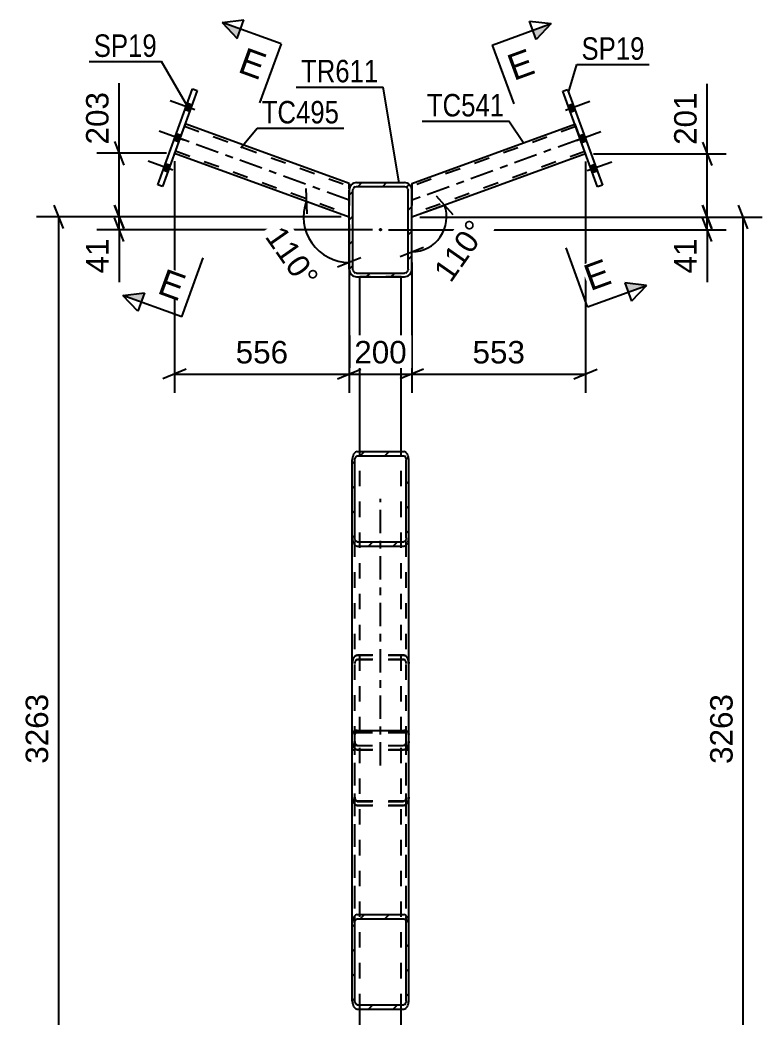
# Model space of a CAD drawing. Header units: millimetres. Extents: x -90 to 1099, y -612 to 229.
# Drawn here: x 244.2 to 338.8, y -531.8 to -404.8 of the extents above; entities that cross this region are included whole.
import ezdxf

# ---------------------------------------------------------------- set-up
doc = ezdxf.new("R2010")
doc.units = ezdxf.units.MM
doc.linetypes.add('DXK_LINE_DOT2', pattern=[3.9198, 1.9599, -1.9599])
doc.linetypes.add('DXK_LINE_DOT3', pattern=[5.9187, 2.979, -0.9799, 0.9799, -0.9799])
doc.styles.add('Arial', font='ARIAL.TTF', dxfattribs={"height": 0.2})
doc.styles.add('Arial Narrow', font='ARIALN.TTF', dxfattribs={"height": 0.2})

# ---------------------------------------------------------------- blocks, each defined once
blk = doc.blocks.new('Bolt-761555022-3385 - 3379')
at = {"linetype": 'Continuous'}
for points in [[(315, -416.27), (314.7, -415.45), (314.1, -415.66), (314.4, -416.49)], [(315, -416.27), (314.7, -415.45), (314.1, -415.66), (314.4, -416.49)], [(315, -416.27), (314.7, -415.45), (314.1, -415.66), (314.4, -416.49)], [(316.41, -420.14), (316.11, -419.32), (315.51, -419.54), (315.81, -420.36)], [(316.41, -420.14), (316.11, -419.32), (315.51, -419.54), (315.81, -420.36)], [(317.8, -423.98), (317.5, -423.15), (316.9, -423.37), (317.2, -424.2)], [(317.8, -423.98), (317.5, -423.15), (316.9, -423.37), (317.2, -424.2)], [(317.8, -423.98), (317.5, -423.15), (316.9, -423.37), (317.2, -424.2)]]:
    blk.add_hatch(color=1, dxfattribs=at).paths.add_polyline_path(points)
at = {"color": 1, "linetype": 'Continuous'}
for p, q in [((313.76, -416.26), (316.88, -415.12)), ((313.76, -416.26), (316.88, -415.12)), ((313.76, -416.26), (316.88, -415.12)), ((314.1, -415.66), (314.7, -415.45)), ((314.1, -415.66), (314.7, -415.45)), ((314.1, -415.66), (314.7, -415.45)), ((314.4, -416.49), (315, -416.27)), ((314.4, -416.49), (315, -416.27)), ((314.4, -416.49), (315, -416.27)), ((315.17, -420.13), (318.29, -418.99)), ((315.17, -420.13), (318.29, -418.99)), ((315.51, -419.54), (316.11, -419.32)), ((315.51, -419.54), (316.11, -419.32)), ((315.81, -420.36), (316.41, -420.14)), ((315.81, -420.36), (316.41, -420.14)), ((316.56, -423.96), (319.68, -422.83)), ((316.56, -423.96), (319.68, -422.83)), ((316.56, -423.96), (319.68, -422.83)), ((316.9, -423.37), (317.5, -423.15)), ((316.9, -423.37), (317.5, -423.15)), ((316.9, -423.37), (317.5, -423.15)), ((317.2, -424.2), (317.8, -423.98)), ((317.2, -424.2), (317.8, -423.98)), ((317.2, -424.2), (317.8, -423.98))]:
    blk.add_line(p, q, dxfattribs=at)
blk = doc.blocks.new('Part-761555022-3407 - 3379')
at = {"linetype": 'Continuous'}
h = blk.add_hatch(dxfattribs=at)
h.set_pattern_fill('', scale=0.7, style=0, pattern_type=0)
h.set_pattern_definition([(45, (286.2002, -436.5324), (-1.57154, 1.57154), [])])
h.paths.add_polyline_path([(286.2, -426.45), (286.2, -436.53), (286.27, -436.9), (286.48, -437.21), (286.79, -437.42), (287.16, -437.49), (293.24, -437.49), (293.61, -437.42), (293.92, -437.21), (294.13, -436.9), (294.2, -436.53), (294.2, -426.45), (294.13, -426.09), (293.92, -425.77), (293.61, -425.57), (293.24, -425.49), (287.16, -425.49), (286.79, -425.57), (286.48, -425.77), (286.27, -426.09)])
h.paths.add_polyline_path([(286.82, -426.11), (286.98, -426.01), (287.16, -425.97), (293.24, -425.97), (293.42, -426.01), (293.58, -426.11), (293.68, -426.27), (293.72, -426.45), (293.72, -436.53), (293.68, -436.72), (293.58, -436.87), (293.42, -436.98), (293.24, -437.01), (287.16, -437.01), (286.98, -436.98), (286.82, -436.87), (286.72, -436.72), (286.68, -436.53), (286.68, -426.45), (286.72, -426.27)])
blk.add_hatch(color=246, dxfattribs=at).paths.add_polyline_path([(290.2, -431.59, -1), (290.2, -431.39, -1)])
at = {"color": 2, "linetype": 'Continuous'}
for p, q in [((287.16, -425.49), (286.79, -425.57)), ((287.16, -425.49), (293.24, -425.49)), ((293.61, -425.57), (293.24, -425.49)), ((286.27, -426.09), (286.2, -426.45)), ((286.2, -436.53), (286.2, -426.45)), ((286.68, -426.45), (286.72, -426.27)), ((286.68, -436.53), (286.68, -426.45)), ((286.98, -426.01), (287.16, -425.97)), ((287.16, -425.97), (293.24, -425.97)), ((293.24, -425.97), (293.42, -426.01)), ((293.68, -426.27), (293.72, -426.45)), ((293.72, -436.53), (293.72, -426.45)), ((294.2, -426.45), (294.13, -426.09)), ((294.2, -436.53), (294.2, -426.45)), ((286.2, -436.53), (286.27, -436.9)), ((286.72, -436.72), (286.68, -436.53)), ((287.16, -437.01), (286.98, -436.98)), ((287.16, -437.01), (293.24, -437.01)), ((293.42, -436.98), (293.24, -437.01)), ((293.72, -436.53), (293.68, -436.72)), ((294.13, -436.9), (294.2, -436.53)), ((286.79, -437.42), (287.16, -437.49)), ((287.16, -437.49), (293.24, -437.49)), ((293.24, -437.49), (293.61, -437.42))]:
    blk.add_line(p, q, dxfattribs=at)
at = {"color": 246, "linetype": 'DXK_LINE_DOT2'}
blk.add_line((290.2, -431.49), (290.2, -431.49), dxfattribs=at)
at = {"color": 246, "linetype": 'Continuous'}
blk.add_circle((290.2, -431.49), 0.1, dxfattribs=at)
at = {"color": 2, "linetype": 'Continuous'}
for centre, radius, start, end in [((287.16, -426.45), 0.96, 112.5, 157.5), ((293.24, -426.45), 0.96, 22.5, 67.5), ((287.16, -426.45), 0.48, 112.5, 157.5), ((293.24, -426.45), 0.48, 22.5, 67.5), ((287.16, -436.53), 0.96, 202.5, 247.5), ((287.16, -436.53), 0.48, 202.5, 247.5), ((293.24, -436.53), 0.48, 292.5, 337.5), ((293.24, -436.53), 0.96, 292.5, 337.5)]:
    blk.add_arc(centre, radius, start, end, dxfattribs=at)
blk = doc.blocks.new('Bolt-761555022-3384 - 3379')
at = {"linetype": 'Continuous'}
for points in [[(265.88, -416.42), (266.18, -415.6), (265.58, -415.38), (265.28, -416.2)], [(265.88, -416.42), (266.18, -415.6), (265.58, -415.38), (265.28, -416.2)], [(265.88, -416.42), (266.18, -415.6), (265.58, -415.38), (265.28, -416.2)], [(264.47, -420.29), (264.77, -419.47), (264.17, -419.25), (263.87, -420.08)], [(264.47, -420.29), (264.77, -419.47), (264.17, -419.25), (263.87, -420.08)], [(263.07, -424.13), (263.37, -423.3), (262.77, -423.08), (262.47, -423.91)], [(263.07, -424.13), (263.37, -423.3), (262.77, -423.08), (262.47, -423.91)], [(263.07, -424.13), (263.37, -423.3), (262.77, -423.08), (262.47, -423.91)]]:
    blk.add_hatch(color=1, dxfattribs=at).paths.add_polyline_path(points)
at = {"color": 1, "linetype": 'Continuous'}
for p, q in [((266.52, -416.19), (263.4, -415.05)), ((266.52, -416.19), (263.4, -415.05)), ((266.52, -416.19), (263.4, -415.05)), ((266.18, -415.6), (265.58, -415.38)), ((266.18, -415.6), (265.58, -415.38)), ((266.18, -415.6), (265.58, -415.38)), ((265.88, -416.42), (265.28, -416.2)), ((265.88, -416.42), (265.28, -416.2)), ((265.88, -416.42), (265.28, -416.2)), ((265.11, -420.06), (261.99, -418.92)), ((265.11, -420.06), (261.99, -418.92)), ((264.77, -419.47), (264.17, -419.25)), ((264.77, -419.47), (264.17, -419.25)), ((264.47, -420.29), (263.87, -420.08)), ((264.47, -420.29), (263.87, -420.08)), ((263.71, -423.89), (260.59, -422.76)), ((263.71, -423.89), (260.59, -422.76)), ((263.71, -423.89), (260.59, -422.76)), ((263.37, -423.3), (262.77, -423.08)), ((263.37, -423.3), (262.77, -423.08)), ((263.37, -423.3), (262.77, -423.08)), ((263.07, -424.13), (262.47, -423.91)), ((263.07, -424.13), (262.47, -423.91)), ((263.07, -424.13), (262.47, -423.91))]:
    blk.add_line(p, q, dxfattribs=at)
blk = doc.blocks.new('Part-761555022-3411 - 3379')
at = {"linetype": 'Continuous'}
h = blk.add_hatch(dxfattribs=at)
h.set_pattern_fill('', scale=0.7, style=0, pattern_type=0)
h.set_pattern_definition([(45, (286.6002, -529.7508), (-1.57154, 1.57154), [])])
h.paths.add_polyline_path([(286.6, -519.84), (286.6, -529.75), (286.65, -530.16), (286.79, -530.51), (287, -530.74), (287.24, -530.82), (293.16, -530.82), (293.41, -530.74), (293.61, -530.51), (293.75, -530.16), (293.8, -529.75), (293.8, -519.84), (293.75, -519.43), (293.61, -519.08), (293.41, -518.85), (293.16, -518.77), (287.24, -518.77), (287, -518.85), (286.79, -519.08), (286.65, -519.43)])
h.paths.add_polyline_path([(287.01, -519.46), (287.12, -519.34), (287.24, -519.3), (293.16, -519.3), (293.28, -519.34), (293.39, -519.46), (293.46, -519.63), (293.48, -519.84), (293.48, -529.75), (293.46, -529.96), (293.39, -530.13), (293.28, -530.25), (293.16, -530.29), (287.24, -530.29), (287.12, -530.25), (287.01, -530.13), (286.94, -529.96), (286.92, -529.75), (286.92, -519.84), (286.94, -519.63)])
at = {"color": 2, "linetype": 'Continuous'}
for p, q in [((286.65, -495.62), (286.79, -495.45)), ((286.79, -495.45), (287, -495.33)), ((287, -495.33), (287.24, -495.29)), ((287.24, -495.29), (293.16, -495.29)), ((293.16, -495.29), (293.41, -495.33)), ((293.41, -495.33), (293.61, -495.45)), ((293.61, -495.45), (293.75, -495.62)), ((286.6, -495.83), (286.65, -495.62)), ((286.6, -519.84), (286.6, -495.83)), ((293.75, -495.62), (293.8, -495.83)), ((293.8, -519.84), (293.8, -495.83)), ((286.65, -519.43), (286.6, -519.84)), ((286.92, -519.84), (286.94, -519.63)), ((287.24, -518.77), (287, -518.85)), ((287.12, -519.34), (287.24, -519.3)), ((287.24, -518.77), (293.16, -518.77)), ((287.24, -519.3), (293.16, -519.3)), ((293.41, -518.85), (293.16, -518.77)), ((293.16, -519.3), (293.28, -519.34)), ((293.46, -519.63), (293.48, -519.84)), ((293.8, -519.84), (293.75, -519.43)), ((286.6, -529.75), (286.6, -519.84)), ((286.92, -529.75), (286.92, -519.84)), ((293.48, -529.75), (293.48, -519.84)), ((293.8, -529.75), (293.8, -519.84)), ((286.6, -529.75), (286.65, -530.16)), ((286.94, -529.96), (286.92, -529.75)), ((293.48, -529.75), (293.46, -529.96)), ((293.75, -530.16), (293.8, -529.75)), ((287, -530.74), (287.24, -530.82)), ((287.24, -530.29), (287.12, -530.25)), ((287.24, -530.29), (293.16, -530.29)), ((287.24, -530.82), (293.16, -530.82)), ((293.28, -530.25), (293.16, -530.29)), ((293.16, -530.82), (293.41, -530.74))]:
    blk.add_line(p, q, dxfattribs=at)
at = {"color": 7, "linetype": 'DXK_LINE_DOT2'}
for p, q in [((287.12, -495.58), (287.01, -495.64)), ((287.24, -495.56), (287.12, -495.58)), ((287.24, -495.56), (293.16, -495.56)), ((293.28, -495.58), (293.16, -495.56)), ((293.39, -495.64), (293.28, -495.58)), ((286.94, -495.73), (286.92, -495.83)), ((286.92, -529.75), (286.92, -495.83)), ((287.01, -495.64), (286.94, -495.73)), ((293.46, -495.73), (293.39, -495.64)), ((293.48, -495.83), (293.46, -495.73)), ((293.48, -529.75), (293.48, -495.83)), ((286.6, -497.77), (286.92, -497.77)), ((293.48, -497.77), (293.8, -497.77)), ((286.65, -504.21), (286.6, -503.8)), ((286.92, -503.8), (286.94, -504)), ((287.12, -504.29), (287.24, -504.34)), ((287.24, -504.34), (293.16, -504.34)), ((293.16, -504.34), (293.28, -504.29)), ((293.46, -504), (293.48, -503.8)), ((293.8, -503.8), (293.75, -504.21)), ((287.24, -504.87), (287, -504.79)), ((287.24, -504.87), (293.16, -504.87)), ((293.41, -504.79), (293.16, -504.87)), ((286.6, -529.75), (286.6, -519.84)), ((293.8, -529.75), (293.8, -519.84))]:
    blk.add_line(p, q, dxfattribs=at)
for centre, radius, start, end in [((287.62, -504.02), 0.986, 190.8094, 230.8802), ((287.43, -503.91), 0.493, 190.8094, 230.8802), ((292.97, -503.91), 0.493, 309.1198, 349.1906), ((292.78, -504.02), 0.986, 309.1198, 349.1906)]:
    blk.add_arc(centre, radius, start, end, dxfattribs=at)
at = {"color": 2, "linetype": 'Continuous'}
for centre, radius, start, end in [((287.62, -519.61), 0.986, 129.1198, 169.1906), ((287.43, -519.72), 0.493, 129.1198, 169.1906), ((292.97, -519.72), 0.493, 10.8094, 50.8802), ((292.78, -519.61), 0.986, 10.8094, 50.8802), ((287.62, -529.98), 0.986, 190.8094, 230.8802), ((287.43, -529.86), 0.493, 190.8094, 230.8802), ((292.97, -529.86), 0.493, 309.1198, 349.1906), ((292.78, -529.98), 0.986, 309.1198, 349.1906)]:
    blk.add_arc(centre, radius, start, end, dxfattribs=at)
blk = doc.blocks.new('Part-761555022-3421 - 3379')
at = {"color": 7, "linetype": 'DXK_LINE_DOT2'}
for p, q in [((265.31, -417.98), (263.94, -421.74)), ((265.2, -418.28), (286.2, -425.93)), ((264.05, -421.44), (286.2, -429.5)), ((286.2, -426.27), (286.2, -425.64)), ((286.2, -425.93), (286.2, -425.95)), ((286.2, -425.95), (286.2, -426.14)), ((286.2, -426.45), (286.2, -429.84))]:
    blk.add_line(p, q, dxfattribs=at)
at = {"color": 2, "linetype": 'Continuous'}
for p, q in [((286.2, -425.59), (265.31, -417.98)), ((263.94, -421.74), (286.2, -429.84)), ((286.2, -425.59), (286.2, -426.27)), ((286.2, -426.27), (286.2, -426.45))]:
    blk.add_line(p, q, dxfattribs=at)
at = {"color": 7, "linetype": 'DXK_LINE_DOT3'}
blk.add_line((286.2, -427.71), (264.63, -419.86), dxfattribs=at)
blk = doc.blocks.new('Part-761555022-3436 - 3379')
at = {"color": 7, "linetype": 'DXK_LINE_DOT2'}
for p, q in [((286.79, -495.45), (286.65, -495.62)), ((287, -495.33), (286.79, -495.45)), ((287.24, -495.29), (287, -495.33)), ((287.01, -495.64), (287.12, -495.58)), ((287.12, -495.58), (287.24, -495.56)), ((287.24, -495.29), (293.16, -495.29)), ((287.24, -495.56), (293.16, -495.56)), ((293.41, -495.33), (293.16, -495.29)), ((293.16, -495.56), (293.28, -495.58)), ((293.28, -495.58), (293.39, -495.64)), ((293.61, -495.45), (293.41, -495.33)), ((293.75, -495.62), (293.61, -495.45)), ((286.65, -495.62), (286.6, -495.83)), ((286.6, -528.81), (286.6, -495.83)), ((286.92, -495.83), (286.94, -495.73)), ((286.92, -528.81), (286.92, -495.83)), ((286.94, -495.73), (287.01, -495.64)), ((293.39, -495.64), (293.46, -495.73)), ((293.46, -495.73), (293.48, -495.83)), ((293.48, -528.81), (293.48, -495.83)), ((293.8, -495.83), (293.75, -495.62)), ((293.8, -528.81), (293.8, -495.83)), ((286.6, -497.78), (286.92, -497.78)), ((293.8, -497.78), (293.48, -497.78)), ((286.6, -503.79), (286.65, -504.2)), ((286.94, -504), (286.92, -503.79)), ((287.24, -504.33), (287.12, -504.29)), ((293.16, -504.33), (287.24, -504.33)), ((293.28, -504.29), (293.16, -504.33)), ((293.48, -503.79), (293.46, -504)), ((293.75, -504.2), (293.8, -503.79)), ((287, -504.78), (287.24, -504.86)), ((293.16, -504.86), (287.24, -504.86)), ((293.16, -504.86), (293.39, -504.79)), ((293.39, -504.79), (293.41, -504.78))]:
    blk.add_line(p, q, dxfattribs=at)
for centre, radius, start, end in [((287.62, -504.02), 0.986, 190.8094, 230.8802), ((287.43, -503.9), 0.493, 190.8094, 230.8802), ((292.97, -503.9), 0.493, 309.1198, 349.1906), ((292.78, -504.02), 0.986, 309.1198, 349.1906)]:
    blk.add_arc(centre, radius, start, end, dxfattribs=at)
blk = doc.blocks.new('Part-761555022-3462 - 3379')
at = {"color": 7, "linetype": 'DXK_LINE_DOT2'}
for p, q in [((286.6, -496.71), (286.6, -461.77)), ((286.92, -496.71), (286.92, -461.77)), ((293.48, -496.71), (293.48, -461.77)), ((293.8, -496.71), (293.8, -461.77)), ((286.65, -486.38), (286.6, -486.79)), ((286.92, -486.79), (286.94, -486.59)), ((287.24, -485.72), (287, -485.8)), ((287.12, -486.3), (287.24, -486.26)), ((293.16, -485.72), (287.24, -485.72)), ((293.16, -486.26), (287.24, -486.26)), ((293.41, -485.8), (293.16, -485.72)), ((293.16, -486.26), (293.28, -486.3)), ((293.46, -486.59), (293.48, -486.79)), ((293.8, -486.79), (293.75, -486.38)), ((286.6, -496.71), (286.65, -497.12)), ((286.94, -496.91), (286.92, -496.71)), ((293.48, -496.71), (293.46, -496.91)), ((293.75, -497.12), (293.8, -496.71)), ((287, -497.7), (287.24, -497.78)), ((287.24, -497.24), (287.12, -497.2)), ((287.24, -497.24), (293.16, -497.24)), ((293.16, -497.78), (287.24, -497.78)), ((293.28, -497.2), (293.16, -497.24)), ((293.16, -497.78), (293.41, -497.7))]:
    blk.add_line(p, q, dxfattribs=at)
for centre, radius, start, end in [((287.62, -486.57), 0.986, 129.1198, 169.1906), ((287.43, -486.68), 0.493, 129.1198, 169.1906), ((292.97, -486.68), 0.493, 10.8094, 50.8802), ((292.78, -486.57), 0.986, 10.8094, 50.8802), ((287.62, -496.93), 0.986, 190.8094, 230.8802), ((287.43, -496.82), 0.493, 190.8094, 230.8802), ((292.97, -496.82), 0.493, 309.1198, 349.1906), ((292.78, -496.93), 0.986, 309.1198, 349.1906)]:
    blk.add_arc(centre, radius, start, end, dxfattribs=at)
blk = doc.blocks.new('Part-761555022-3469 - 3379')
at = {"linetype": 'Continuous'}
h = blk.add_hatch(dxfattribs=at)
h.set_pattern_fill('', scale=0.7, style=0, pattern_type=0)
h.set_pattern_definition([(45, (286.6002, -470.7474), (-1.57154, 1.57154), [])])
h.paths.add_polyline_path([(286.6, -460.83), (286.6, -470.75), (286.65, -471.16), (286.79, -471.51), (287, -471.74), (287.24, -471.82), (293.16, -471.82), (293.41, -471.74), (293.61, -471.51), (293.75, -471.16), (293.8, -470.75), (293.8, -460.83), (293.75, -460.42), (293.61, -460.08), (293.41, -459.84), (293.16, -459.76), (287.24, -459.76), (287, -459.84), (286.79, -460.08), (286.65, -460.42)])
h.paths.add_polyline_path([(287.01, -460.46), (287.12, -460.34), (287.24, -460.3), (293.16, -460.3), (293.28, -460.34), (293.39, -460.46), (293.46, -460.63), (293.48, -460.83), (293.48, -470.75), (293.46, -470.95), (293.39, -471.13), (293.28, -471.24), (293.16, -471.28), (287.24, -471.28), (287.12, -471.24), (287.01, -471.13), (286.94, -470.95), (286.92, -470.75), (286.92, -460.83), (286.94, -460.63)])
at = {"color": 2, "linetype": 'Continuous'}
for p, q in [((287.24, -459.76), (287, -459.84)), ((287.24, -459.76), (293.16, -459.76)), ((293.41, -459.84), (293.16, -459.76)), ((286.65, -460.42), (286.6, -460.83)), ((286.6, -470.75), (286.6, -460.83)), ((286.92, -460.83), (286.94, -460.63)), ((286.92, -470.75), (286.92, -460.83)), ((287.12, -460.34), (287.24, -460.3)), ((287.24, -460.3), (293.16, -460.3)), ((293.16, -460.3), (293.28, -460.34)), ((293.46, -460.63), (293.48, -460.83)), ((293.48, -470.75), (293.48, -460.83)), ((293.8, -460.83), (293.75, -460.42)), ((293.8, -470.75), (293.8, -460.83)), ((286.6, -495.83), (286.6, -470.75)), ((286.6, -470.75), (286.65, -471.16)), ((286.94, -470.95), (286.92, -470.75)), ((287.24, -471.28), (287.12, -471.24)), ((287.24, -471.28), (293.16, -471.28)), ((293.28, -471.24), (293.16, -471.28)), ((293.48, -470.75), (293.46, -470.95)), ((293.75, -471.16), (293.8, -470.75)), ((293.8, -495.83), (293.8, -470.75)), ((287, -471.74), (287.24, -471.82)), ((287.24, -471.82), (293.16, -471.82)), ((293.16, -471.82), (293.41, -471.74))]:
    blk.add_line(p, q, dxfattribs=at)
at = {"color": 7, "linetype": 'DXK_LINE_DOT2'}
for p, q in [((286.6, -470.75), (286.6, -460.83)), ((286.92, -496.7), (286.92, -460.83)), ((293.48, -496.7), (293.48, -460.83)), ((293.8, -470.75), (293.8, -460.83)), ((286.6, -486.79), (286.65, -486.38)), ((286.94, -486.58), (286.92, -486.79)), ((287, -485.8), (287.24, -485.71)), ((287.24, -486.25), (287.12, -486.29)), ((287.24, -485.71), (293.16, -485.71)), ((287.24, -486.25), (293.16, -486.25)), ((293.16, -485.71), (293.41, -485.8)), ((293.28, -486.29), (293.16, -486.25)), ((293.48, -486.79), (293.46, -486.58)), ((293.75, -486.38), (293.8, -486.79)), ((286.6, -496.7), (286.6, -495.83)), ((286.65, -497.11), (286.6, -496.7)), ((286.92, -496.7), (286.94, -496.9)), ((293.46, -496.9), (293.48, -496.7)), ((293.8, -496.7), (293.75, -497.11)), ((293.8, -496.7), (293.8, -495.83)), ((287.24, -497.77), (287, -497.69)), ((287.12, -497.19), (287.24, -497.23)), ((287.24, -497.23), (293.16, -497.23)), ((287.24, -497.77), (293.16, -497.77)), ((293.16, -497.23), (293.28, -497.19)), ((293.41, -497.69), (293.16, -497.77))]:
    blk.add_line(p, q, dxfattribs=at)
at = {"color": 7, "linetype": 'DXK_LINE_DOT3'}
blk.add_line((290.2, -499.76), (290.2, -465.79), dxfattribs=at)
at = {"color": 2, "linetype": 'Continuous'}
for centre, radius, start, end in [((287.62, -460.61), 0.986, 129.1198, 169.1906), ((292.78, -460.61), 0.986, 10.8094, 50.8802), ((287.43, -460.72), 0.493, 129.1198, 169.1906), ((292.97, -460.72), 0.493, 10.8094, 50.8802), ((287.62, -470.97), 0.986, 190.8094, 230.8802), ((287.43, -470.86), 0.493, 190.8094, 230.8802), ((292.97, -470.86), 0.493, 309.1198, 349.1906), ((292.78, -470.97), 0.986, 309.1198, 349.1906)]:
    blk.add_arc(centre, radius, start, end, dxfattribs=at)
at = {"color": 7, "linetype": 'DXK_LINE_DOT2'}
for centre, radius, start, end in [((287.62, -486.56), 0.986, 129.1198, 169.1906), ((287.43, -486.67), 0.493, 129.1198, 169.1906), ((292.97, -486.67), 0.493, 10.8094, 50.8802), ((292.78, -486.56), 0.986, 10.8094, 50.8802), ((287.62, -496.92), 0.986, 190.8094, 230.8802), ((287.43, -496.81), 0.493, 190.8094, 230.8802), ((292.97, -496.81), 0.493, 309.1198, 349.1906), ((292.78, -496.92), 0.986, 309.1198, 349.1906)]:
    blk.add_arc(centre, radius, start, end, dxfattribs=at)
blk = doc.blocks.new('Part-761555022-3484 - 3379')
at = {"color": 2, "linetype": 'Continuous'}
for p, q in [((287.56, -459.76), (287.56, -437.49)), ((292.84, -459.76), (292.84, -437.49)), ((287.56, -553.09), (287.56, -530.82)), ((292.84, -553.09), (292.84, -530.82))]:
    blk.add_line(p, q, dxfattribs=at)
at = {"color": 7, "linetype": 'DXK_LINE_DOT2'}
for p, q in [((292.84, -437.49), (287.56, -437.49)), ((287.56, -530.82), (287.56, -459.76)), ((292.84, -530.82), (292.84, -459.76)), ((287.56, -553.09), (292.84, -553.09))]:
    blk.add_line(p, q, dxfattribs=at)
blk = doc.blocks.new('Part-761555022-3499 - 3379')
at = {"color": 2, "linetype": 'Continuous'}
for p, q in [((261.8, -425.75), (266.25, -413.54)), ((266.85, -413.75), (262.4, -425.97)), ((266.25, -413.54), (266.85, -413.75)), ((262.4, -425.97), (261.8, -425.75))]:
    blk.add_line(p, q, dxfattribs=at)
blk = doc.blocks.new('Part-761555022-3504 - 3379')
at = {"color": 2, "linetype": 'Continuous'}
for p, q in [((313.43, -413.82), (314.03, -413.6)), ((317.87, -426.04), (313.43, -413.82)), ((314.03, -413.6), (318.48, -425.82)), ((318.48, -425.82), (317.87, -426.04))]:
    blk.add_line(p, q, dxfattribs=at)
blk = doc.blocks.new('Part-761555022-3514 - 3379')
at = {"color": 2, "linetype": 'Continuous'}
for p, q in [((294.2, -425.61), (314.97, -418.05)), ((316.33, -421.81), (294.2, -429.87)), ((294.2, -425.61), (294.2, -426.45))]:
    blk.add_line(p, q, dxfattribs=at)
at = {"color": 7, "linetype": 'DXK_LINE_DOT2'}
for p, q in [((314.97, -418.05), (316.33, -421.81)), ((315.08, -418.35), (294.2, -425.95)), ((316.23, -421.51), (294.2, -429.53)), ((294.2, -425.95), (294.2, -425.98)), ((294.2, -425.98), (294.2, -426.16)), ((294.2, -426.45), (294.2, -429.87))]:
    blk.add_line(p, q, dxfattribs=at)
at = {"color": 7, "linetype": 'DXK_LINE_DOT3'}
blk.add_line((315.65, -419.93), (294.2, -427.74), dxfattribs=at)
blk = doc.blocks.new('StraightDimension-761555022-17092 - 3379')
at = {"color": 7, "linetype": 'Continuous'}
for p, q in [((331.84, -421.81), (331.84, -412.89)), ((331.84, -421.81), (331.84, -412.89)), ((331.24, -420.31), (332.44, -423.31)), ((317.33, -421.81), (334.24, -421.81)), ((331.84, -429.87), (331.84, -421.81)), ((332.44, -431.37), (331.24, -428.37)), ((295.2, -429.87), (334.24, -429.87))]:
    blk.add_line(p, q, dxfattribs=at)
at = {"color": 0}
blk.add_wipeout([(331.09, -413.41), (326.89, -413.41), (326.89, -421.28), (331.09, -421.28)], dxfattribs=at)
at = {"color": 3, "style": 'Arial'}
blk.add_text('201', height=2.865, rotation=90.0002, dxfattribs=at).set_placement((330.49, -420.68))
blk = doc.blocks.new('StraightDimension-761555022-17173 - 3379')
at = {"color": 7, "linetype": 'Continuous'}
for p, q in [((249.79, -431.34), (248.59, -428.34)), ((285.2, -429.84), (246.34, -429.84)), ((249.19, -560.36), (249.19, -429.84)), ((248.59, -558.86), (249.79, -561.86)), ((273.92, -560.36), (246.34, -560.36))]:
    blk.add_line(p, q, dxfattribs=at)
at = {"color": 0}
blk.add_wipeout([(248.44, -490.05), (244.24, -490.05), (244.24, -500.15), (248.44, -500.15)], dxfattribs=at)
at = {"color": 3, "style": 'Arial'}
blk.add_text('3263', height=2.865, rotation=90.0002, dxfattribs=at).set_placement((247.84, -499.55))
blk = doc.blocks.new('StraightDimension-761555022-17093 - 3379')
at = {"color": 7, "linetype": 'Continuous'}
for p, q in [((331.24, -428.37), (332.44, -431.37)), ((295.2, -429.87), (334.24, -429.87)), ((332.44, -432.99), (331.24, -429.99)), ((331.84, -431.49), (331.84, -429.87)), ((291.2, -431.49), (334.24, -431.49)), ((331.84, -431.49), (331.84, -438.19)), ((331.84, -431.49), (331.84, -438.19))]:
    blk.add_line(p, q, dxfattribs=at)
at = {"color": 0}
blk.add_wipeout([(331.09, -432.02), (326.89, -432.02), (326.89, -437.66), (331.09, -437.66)], dxfattribs=at)
at = {"color": 3, "style": 'Arial'}
blk.add_text('41', height=2.865, rotation=90.0002, dxfattribs=at).set_placement((330.49, -437.06))
blk = doc.blocks.new('AngleDimension-761555022-3749 - 3379')
at = {"color": 7, "linetype": 'Continuous'}
for p, q in [((297.28, -427.15), (299.43, -429.56)), ((298.35, -428.35), (294.2, -429.87)), ((295.14, -429.52), (298.35, -428.35)), ((294.2, -434.29), (294.2, -429.87)), ((292.7, -434.89), (295.7, -433.69))]:
    blk.add_line(p, q, dxfattribs=at)
blk.add_arc((294.2, -429.87), 4.42, 270, 20, dxfattribs=at)
at = {"color": 0}
blk.add_wipeout([(304.72, -431.45), (301.27, -429.04), (295.84, -436.8), (299.28, -439.21)], dxfattribs=at)
at = {"color": 3, "style": 'Arial'}
blk.add_text('110°', height=2.865, rotation=54.9982, dxfattribs=at).set_placement((299.14, -438.37))
blk = doc.blocks.new('StraightDimension-761555022-17138 - 3379')
at = {"color": 7, "linetype": 'Continuous'}
for p, q in [((256.28, -428.34), (257.48, -431.34)), ((285.2, -429.84), (254.03, -429.84)), ((257.48, -432.99), (256.28, -429.99)), ((256.88, -431.49), (256.88, -429.84)), ((289.2, -431.49), (254.03, -431.49)), ((256.88, -431.49), (256.88, -438.19)), ((256.88, -431.49), (256.88, -438.19))]:
    blk.add_line(p, q, dxfattribs=at)
at = {"color": 0}
blk.add_wipeout([(256.13, -432.02), (251.93, -432.02), (251.93, -437.66), (256.13, -437.66)], dxfattribs=at)
at = {"color": 3, "style": 'Arial'}
blk.add_text('41', height=2.865, rotation=90.0002, dxfattribs=at).set_placement((255.53, -437.06))
blk = doc.blocks.new('AngleDimension-761555022-3588 - 3379')
at = {"color": 7, "linetype": 'Continuous'}
for p, q in [((280.69, -426.24), (280.79, -429.47)), ((280.74, -427.85), (286.2, -429.84)), ((286.2, -435.66), (286.2, -429.84)), ((286.2, -430.84), (286.2, -435.66)), ((287.7, -435.06), (284.7, -436.26))]:
    blk.add_line(p, q, dxfattribs=at)
blk.add_arc((286.2, -429.84), 5.81, 160, 270, dxfattribs=at)
at = {"color": 0}
blk.add_wipeout([(279.98, -439.98), (283.42, -437.57), (277.99, -429.81), (274.55, -432.22)], dxfattribs=at)
at = {"color": 3, "style": 'Arial'}
blk.add_text('110°', height=2.865, rotation=-54.9982, dxfattribs=at).set_placement((275.38, -432.37))
blk = doc.blocks.new('StraightDimension-761555022-17060 - 3379')
at = {"color": 7, "linetype": 'Continuous'}
for p, q in [((337.03, -431.37), (335.83, -428.37)), ((295.2, -429.87), (338.83, -429.87)), ((336.43, -560.38), (336.43, -429.87)), ((335.83, -558.88), (337.03, -561.88)), ((306.48, -560.38), (338.83, -560.38))]:
    blk.add_line(p, q, dxfattribs=at)
at = {"color": 0}
blk.add_wipeout([(335.68, -490.08), (331.48, -490.08), (331.48, -500.17), (335.68, -500.17)], dxfattribs=at)
at = {"color": 3, "style": 'Arial'}
blk.add_text('3263', height=2.865, rotation=90.0002, dxfattribs=at).set_placement((335.08, -499.57))
blk = doc.blocks.new('StraightDimension-761555022-17137 - 3379')
at = {"color": 7, "linetype": 'Continuous'}
for p, q in [((256.88, -421.74), (256.88, -412.82)), ((256.88, -421.74), (256.88, -412.82)), ((256.28, -420.24), (257.48, -423.24)), ((262.94, -421.74), (254.03, -421.74)), ((256.88, -429.84), (256.88, -421.74)), ((257.48, -431.34), (256.28, -428.34)), ((285.2, -429.84), (254.03, -429.84))]:
    blk.add_line(p, q, dxfattribs=at)
at = {"color": 0}
blk.add_wipeout([(256.13, -413.35), (251.93, -413.35), (251.93, -421.22), (256.13, -421.22)], dxfattribs=at)
at = {"color": 3, "style": 'Arial'}
blk.add_text('203', height=2.865, rotation=90.0002, dxfattribs=at).set_placement((255.53, -420.62))
blk = doc.blocks.new('StraightDimension-761555022-17291 - 3379')
at = {"color": 7, "linetype": 'Continuous'}
for p, q in [((316.33, -422.81), (316.33, -452.28)), ((294.2, -435.66), (294.2, -452.28)), ((295.7, -449.28), (292.7, -450.48)), ((314.83, -450.48), (317.83, -449.28)), ((294.2, -449.88), (316.33, -449.88))]:
    blk.add_line(p, q, dxfattribs=at)
at = {"color": 0}
blk.add_wipeout([(309.2, -449.13), (309.2, -444.93), (301.33, -444.93), (301.33, -449.13)], dxfattribs=at)
at = {"color": 3, "style": 'Arial'}
blk.add_text('553', height=2.865, dxfattribs=at).set_placement((301.93, -448.53))
blk = doc.blocks.new('StraightDimension-761555022-17292 - 3379')
at = {"color": 7, "linetype": 'Continuous'}
for p, q in [((286.2, -435.66), (286.2, -452.28)), ((294.2, -435.66), (294.2, -452.28)), ((284.7, -450.48), (287.7, -449.28)), ((295.7, -449.28), (292.7, -450.48)), ((286.2, -449.88), (294.2, -449.88))]:
    blk.add_line(p, q, dxfattribs=at)
at = {"color": 0}
blk.add_wipeout([(294.14, -449.13), (294.14, -444.93), (286.26, -444.93), (286.26, -449.13)], dxfattribs=at)
at = {"color": 3, "style": 'Arial'}
blk.add_text('200', height=2.865, dxfattribs=at).set_placement((286.86, -448.53))
blk = doc.blocks.new('StraightDimension-761555022-17293 - 3379')
at = {"color": 7, "linetype": 'Continuous'}
for p, q in [((263.94, -422.74), (263.94, -452.28)), ((286.2, -435.66), (286.2, -452.28)), ((265.44, -449.28), (262.44, -450.48)), ((284.7, -450.48), (287.7, -449.28)), ((263.94, -449.88), (286.2, -449.88))]:
    blk.add_line(p, q, dxfattribs=at)
at = {"color": 0}
blk.add_wipeout([(279.01, -449.13), (279.01, -444.93), (271.14, -444.93), (271.14, -449.13)], dxfattribs=at)
at = {"color": 3, "style": 'Arial'}
blk.add_text('556', height=2.865, dxfattribs=at).set_placement((271.74, -448.53))
blk = doc.blocks.new('Mark-761555022-17127 - 3379')
at = {"color": 0}
blk.add_wipeout([(323.86, -409.83), (323.86, -406.83), (315.82, -406.83), (315.82, -409.83)], dxfattribs=at)
blk.add_wipeout([(323.86, -409.83), (323.86, -406.83), (315.82, -406.83), (315.82, -409.83)], dxfattribs=at)
at = {"color": 30, "linetype": 'Continuous'}
for p, q in [((314.17, -413.99), (315.22, -410.43)), ((315.22, -410.43), (324.46, -410.43))]:
    blk.add_line(p, q, dxfattribs=at)
at = {"color": 3, "style": 'Arial Narrow'}
blk.add_text('SP19', height=2.863, dxfattribs=at).set_placement((315.82, -409.83))
blk = doc.blocks.new('Mark-761555022-17321 - 3379')
at = {"color": 0}
blk.add_wipeout([(305.97, -417.05), (305.97, -414.05), (296.11, -414.05), (296.11, -417.05)], dxfattribs=at)
blk.add_wipeout([(305.97, -417.05), (305.97, -414.05), (296.11, -414.05), (296.11, -417.05)], dxfattribs=at)
at = {"color": 30, "linetype": 'Continuous'}
for p in [(295.51, -417.65), (308.45, -420.5)]:
    blk.add_line(p, (306.57, -417.65), dxfattribs=at)
at = {"color": 3, "style": 'Arial Narrow'}
blk.add_text('TC541', height=2.863, dxfattribs=at).set_placement((296.11, -417.05))
blk = doc.blocks.new('Mark-761555022-17328 - 3379')
at = {"color": 0}
blk.add_wipeout([(284.92, -417.94), (284.92, -414.94), (275.06, -414.94), (275.06, -417.94)], dxfattribs=at)
blk.add_wipeout([(284.92, -417.94), (284.92, -414.94), (275.06, -414.94), (275.06, -417.94)], dxfattribs=at)
at = {"color": 30, "linetype": 'Continuous'}
for p, q in [((272.38, -421.07), (274.46, -418.54)), ((274.46, -418.54), (285.52, -418.54))]:
    blk.add_line(p, q, dxfattribs=at)
at = {"color": 3, "style": 'Arial Narrow'}
blk.add_text('TC495', height=2.863, dxfattribs=at).set_placement((275.06, -417.94))
blk = doc.blocks.new('Mark-761555022-17338 - 3379')
at = {"color": 0}
blk.add_wipeout([(289.93, -412.7), (289.93, -409.7), (280.07, -409.7), (280.07, -412.7)], dxfattribs=at)
blk.add_wipeout([(289.93, -412.7), (289.93, -409.7), (280.07, -409.7), (280.07, -412.7)], dxfattribs=at)
at = {"color": 30, "linetype": 'Continuous'}
for p in [(279.47, -413.3), (292.59, -425.51)]:
    blk.add_line(p, (290.53, -413.3), dxfattribs=at)
at = {"color": 3, "style": 'Arial Narrow'}
blk.add_text('TR611', height=2.863, dxfattribs=at).set_placement((280.07, -412.7))
blk = doc.blocks.new('Mark-761555022-17355 - 3379')
at = {"color": 0}
blk.add_wipeout([(261.69, -409.46), (261.69, -406.46), (253.65, -406.46), (253.65, -409.46)], dxfattribs=at)
blk.add_wipeout([(261.69, -409.46), (261.69, -406.46), (253.65, -406.46), (253.65, -409.46)], dxfattribs=at)
at = {"color": 30, "linetype": 'Continuous'}
for p in [(253.05, -410.06), (265.79, -416.12)]:
    blk.add_line(p, (262.29, -410.06), dxfattribs=at)
at = {"color": 3, "style": 'Arial Narrow'}
blk.add_text('SP19', height=2.863, dxfattribs=at).set_placement((253.65, -409.46))
blk = doc.blocks.new('SectionMark-761555022-18469 - 3379')
at = {"linetype": 'Continuous'}
for points in [[(272.36, -405.93), (271.93, -407.1), (270.01, -405.07)], [(260.13, -439.53), (259.7, -440.71), (257.35, -439.85)]]:
    blk.add_hatch(color=6, dxfattribs=at).paths.add_polyline_path(points)
at = {"color": 6, "linetype": 'Continuous'}
for p, q in [((270.01, -405.07), (272.79, -404.75)), ((270.01, -405.07), (271.93, -407.1)), ((271.93, -407.1), (272.79, -404.75)), ((257.35, -439.85), (260.13, -439.53)), ((260.13, -439.53), (259.27, -441.88)), ((259.27, -441.88), (257.35, -439.85))]:
    blk.add_line(p, q, dxfattribs=at)
at = {"color": 0, "linetype": 'Continuous'}
for points in [[(274.79, -412.4), (275.99, -409.11), (273.07, -408.05), (271.87, -411.34)], [(264.53, -440.6), (265.72, -437.31), (262.8, -436.25), (261.6, -439.54)]]:
    blk.add_wipeout(points, dxfattribs=at)
at = {"color": 6, "linetype": 'Continuous'}
for p, q in [((277.53, -407.81), (270.01, -405.07)), ((277.53, -407.81), (274.79, -415.33)), ((264.87, -442.59), (267.6, -435.07)), ((264.87, -442.59), (257.35, -439.85))]:
    blk.add_line(p, q, dxfattribs=at)
at = {"color": 3, "linetype": 'Continuous', "style": 'Arial'}
for p in [(271.87, -411.34), (261.6, -439.54)]:
    blk.add_text('E', height=3.34, rotation=-20.002, dxfattribs=at).set_placement(p)
blk = doc.blocks.new('SectionMark-761555022-18615 - 3379')
at = {"linetype": 'Continuous'}
for points in [[(310.04, -407.24), (309.61, -406.06), (311.96, -405.21)], [(321.75, -439.43), (321.33, -438.26), (324.1, -438.58)]]:
    blk.add_hatch(color=6, dxfattribs=at).paths.add_polyline_path(points)
at = {"color": 6, "linetype": 'Continuous'}
for p, q in [((310.04, -407.24), (309.18, -404.89)), ((309.18, -404.89), (311.96, -405.21)), ((311.96, -405.21), (310.04, -407.24)), ((324.1, -438.58), (321.33, -438.26)), ((321.33, -438.26), (322.18, -440.61)), ((324.1, -438.58), (322.18, -440.61))]:
    blk.add_line(p, q, dxfattribs=at)
at = {"color": 0, "linetype": 'Continuous'}
for points in [[(310.1, -411.47), (308.9, -408.18), (305.98, -409.25), (307.18, -412.54)], [(319.85, -438.26), (318.65, -434.97), (315.73, -436.04), (316.93, -439.33)]]:
    blk.add_wipeout(points, dxfattribs=at)
at = {"color": 6, "linetype": 'Continuous'}
for p, q in [((304.44, -407.95), (311.96, -405.21)), ((304.44, -407.95), (307.18, -415.46)), ((316.59, -441.31), (313.85, -433.8)), ((316.59, -441.31), (324.1, -438.58))]:
    blk.add_line(p, q, dxfattribs=at)
at = {"color": 3, "linetype": 'Continuous', "style": 'Arial'}
for p in [(307.18, -412.54), (316.93, -439.33)]:
    blk.add_text('E', height=3.34, rotation=20.002, dxfattribs=at).set_placement(p)

msp = doc.modelspace()

# ---------------------------------------------------------------- block references
for name in ['Part-761555022-3499 - 3379', 'Part-761555022-3504 - 3379', 'Bolt-761555022-3384 - 3379', 'Bolt-761555022-3385 - 3379', 'Part-761555022-3421 - 3379', 'Part-761555022-3514 - 3379', 'Part-761555022-3407 - 3379', 'Part-761555022-3484 - 3379', 'Part-761555022-3469 - 3379', 'Part-761555022-3462 - 3379', 'Part-761555022-3411 - 3379', 'Part-761555022-3436 - 3379']:
    msp.add_blockref(name, (0, 0))

# ---------------------------------------------------------------- next in the draw order: block references
for name in ['StraightDimension-761555022-17092 - 3379', 'StraightDimension-761555022-17173 - 3379']:
    msp.add_blockref(name, (0, 0))

# ---------------------------------------------------------------- next in the draw order: block references
for name in ['Mark-761555022-17127 - 3379', 'Mark-761555022-17321 - 3379', 'StraightDimension-761555022-17138 - 3379', 'StraightDimension-761555022-17093 - 3379']:
    msp.add_blockref(name, (0, 0))

# ---------------------------------------------------------------- next in the draw order: block references
for name in ['AngleDimension-761555022-3588 - 3379', 'AngleDimension-761555022-3749 - 3379']:
    msp.add_blockref(name, (0, 0))

# ---------------------------------------------------------------- next in the draw order: block references
for name in ['StraightDimension-761555022-17137 - 3379', 'StraightDimension-761555022-17060 - 3379']:
    msp.add_blockref(name, (0, 0))

# ---------------------------------------------------------------- next in the draw order: block references
for name in ['Mark-761555022-17355 - 3379', 'Mark-761555022-17328 - 3379', 'StraightDimension-761555022-17291 - 3379']:
    msp.add_blockref(name, (0, 0))

# ---------------------------------------------------------------- next in the draw order: block references
for name in ['SectionMark-761555022-18615 - 3379', 'StraightDimension-761555022-17292 - 3379']:
    msp.add_blockref(name, (0, 0))

# ---------------------------------------------------------------- next in the draw order: block references
msp.add_blockref('StraightDimension-761555022-17293 - 3379', (0, 0))

# ---------------------------------------------------------------- next in the draw order: block references
for name in ['SectionMark-761555022-18469 - 3379', 'Mark-761555022-17338 - 3379']:
    msp.add_blockref(name, (0, 0))

doc.saveas('drawing.dxf')
